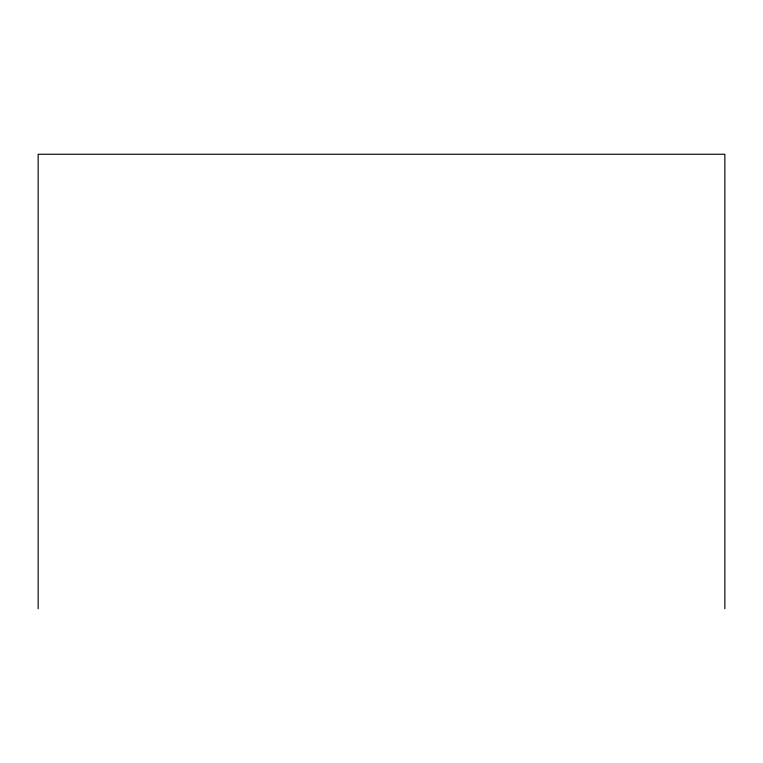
<?xml version="1.0" encoding="UTF-8"?>
<svg xmlns="http://www.w3.org/2000/svg" width="763" height="763" viewBox="0 0 763 763"><rect width="100%" height="100%" fill="white"/><g stroke="black" fill="none" stroke-linecap="round" stroke-linejoin="round"><path stroke-width="1.14" d="M724.85 608.75L724.85 154.25L38.15 154.25L38.15 608.75"/></g></svg>
